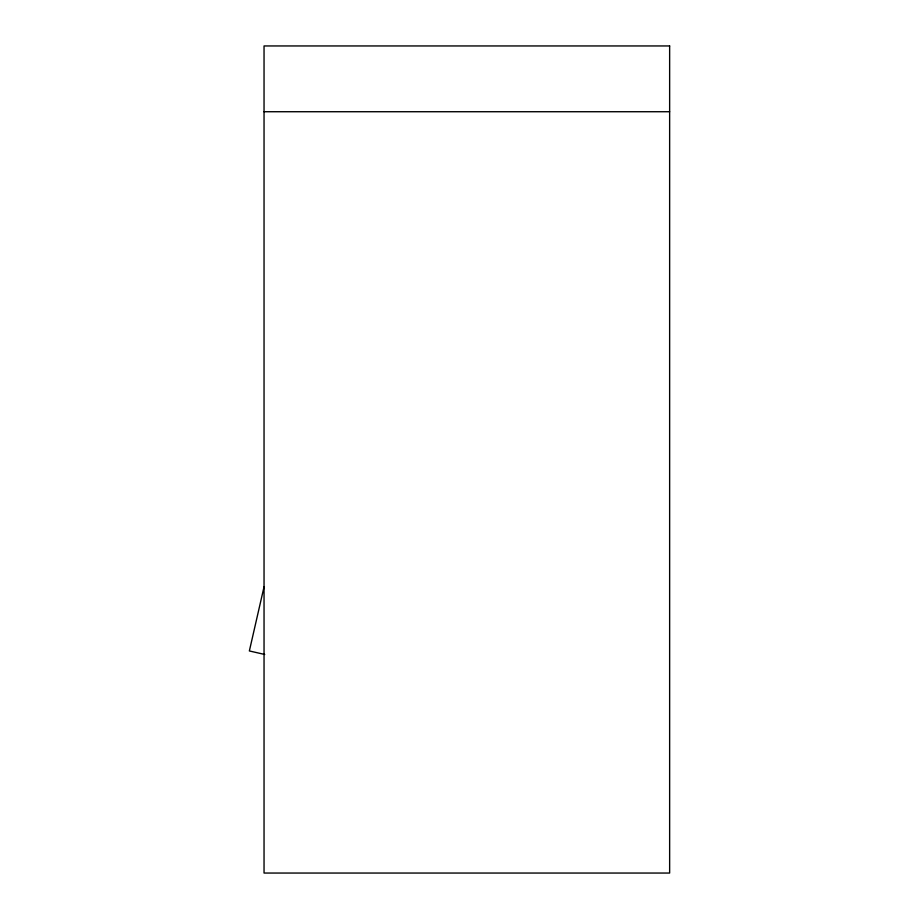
<?xml version="1.0" encoding="UTF-8"?>
<svg xmlns="http://www.w3.org/2000/svg" width="919" height="919" viewBox="0 0 919 919"><rect width="100%" height="100%" fill="white"/><g stroke="black" fill="none" stroke-linecap="round" stroke-linejoin="round"><path stroke-width="1.38" d="M264.04 586.839L249.359 650.951L264.718 654.466M264.04 111.727L669.641 111.727M669.641 45.95L264.04 45.95L264.04 873.05L669.641 873.05L669.641 45.95"/></g></svg>
